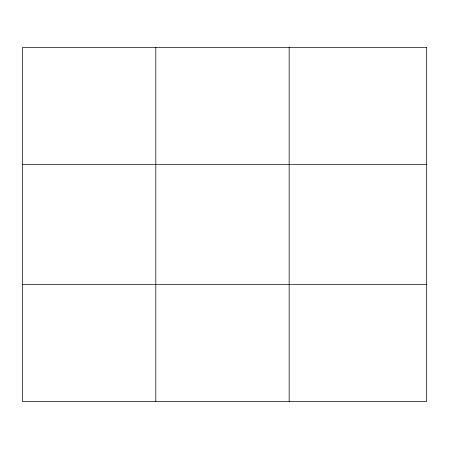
<?xml version="1.0" encoding="UTF-8"?>
<svg xmlns="http://www.w3.org/2000/svg" width="449" height="449" viewBox="0 0 449 449"><rect width="100%" height="100%" fill="white"/><g stroke="black" fill="none" stroke-linecap="round" stroke-linejoin="round"><path stroke-width="0.67" d="M155.803 401.49L155.803 47.51M289.156 401.49L289.156 47.51M22.45 164.323L426.55 164.323M22.45 284.677L426.55 284.677M426.55 47.51L426.55 401.49L22.45 401.49L22.45 47.51L426.55 47.51"/></g></svg>
